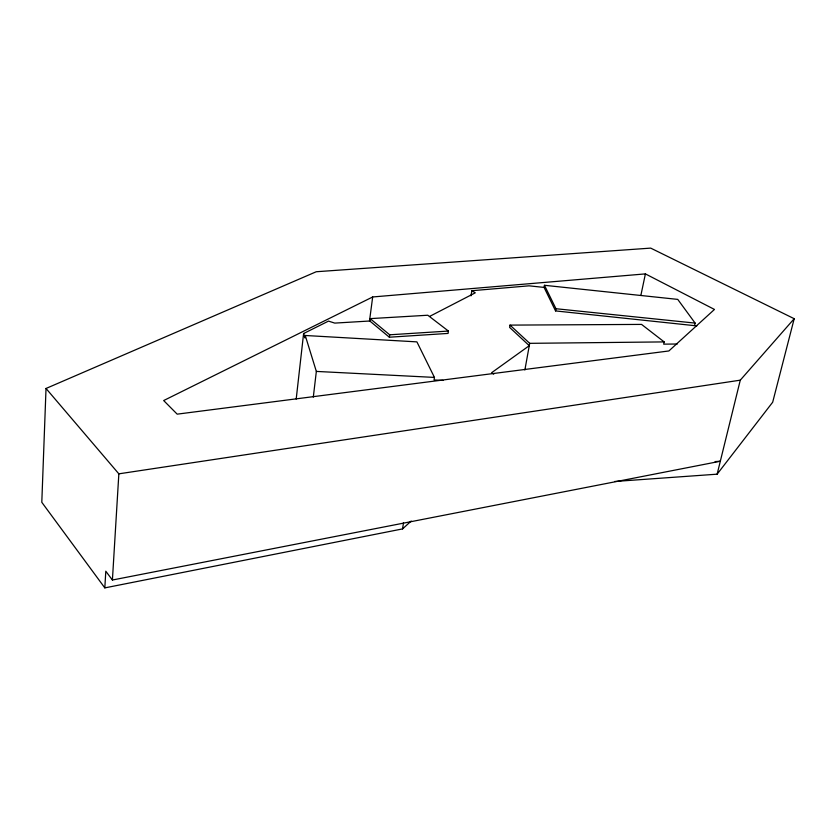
<?xml version="1.0" encoding="UTF-8"?>
<svg xmlns="http://www.w3.org/2000/svg" width="836" height="836" viewBox="0 0 836 836"><rect width="100%" height="100%" fill="white"/><g stroke="black" fill="none" stroke-linecap="round" stroke-linejoin="round"><path stroke-width="1.25" d="M614.679 481.484L717.131 474.179L772.683 402.22L794.2 318.704L650.701 248.114L316.248 271.742L46.022 388.468L41.8 502.3L104.824 587.886L402.555 528.906L411.218 521.016M104.824 587.886L105.796 571.218L112.411 580.017L720.318 461.242L715.114 461.587M112.411 580.017L118.848 473.834L46.022 388.468M296.195 399.085L303.604 333.522L328.496 321.108L334.766 323.104L369.815 321.003L389.357 337.211L448.065 333.418L448.43 331.056L427.781 315.235L370.129 318.631L369.815 321.003M443.038 380.401L434.051 379.952L434.448 377.412L416.903 341.872L305.245 335.487L304.962 337.963L303.604 333.522M313.301 397.152L316.342 371.414L305.245 335.487M369.47 321.233L372.678 296.968L645.402 273.894L714.466 309.445L668.873 350.963L177.18 414.154L163.668 400.548L372.678 296.968M389.357 337.211L389.691 334.797L370.129 318.631M402.555 528.906L403.495 522.73M471.023 295.839L471.849 290.719L529.042 285.828L544.069 287.406L555.564 310.919L696.827 325.894M677.254 344.004L663.679 344.15L664.171 341.903L641.557 324.41L510.012 325.11L509.615 327.399L529.272 345.686L491.589 372.731L493.731 374.173M524.872 369.993L529.69 343.335L510.012 325.11M544.069 287.406L544.455 285.295L677.745 299.392L695.113 323.093L694.622 325.246M555.564 310.919L555.971 308.724L544.455 285.295M640.878 295.369L645.402 273.894M717.131 474.179L740.278 380.171L794.2 318.704M429.714 316.363L475.276 292.83L471.849 290.719M118.848 473.834L740.278 380.171M389.691 334.797L448.43 331.056M529.69 343.335L664.171 341.903M316.342 371.414L434.448 377.412M555.971 308.724L695.113 323.093"/></g></svg>
